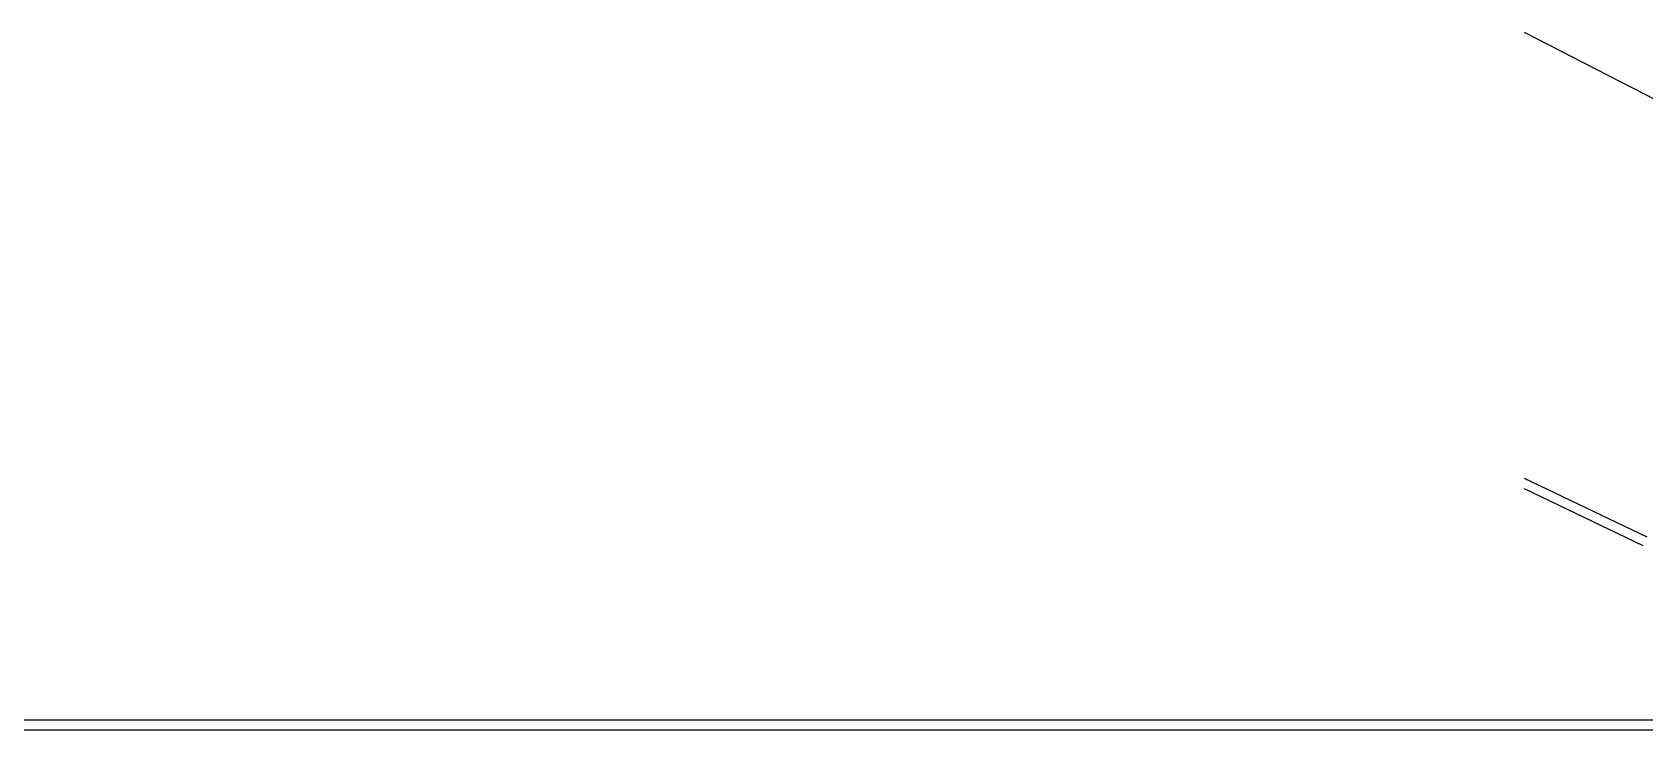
# Model space of a CAD drawing. Header units: inches. Extents: x -15552 to 42302, y -14825 to 18289.
# Drawn here: x -10721.6 to -10381.7, y 15363.8 to 15510.9 of the extents above; entities that cross this region are included whole.
import ezdxf

# ---------------------------------------------------------------- set-up
doc = ezdxf.new("R2010")
doc.units = ezdxf.units.IN
doc.header["$MEASUREMENT"] = 0
doc.layers.get('0').update_dxf_attribs({"linetype": 'CONTINUOUS'})

msp = doc.modelspace()

# ---------------------------------------------------------------- linework, layer by layer
at = {"color": 3, "ltscale": 25}
for p, q in [((-10407.139142, 15510.898927), (-10200.122197, 15404.478028)), ((-10407.139142, 15416.891816), (-10381.257279, 15404.478028)), ((-10407.139142, 15414.658692), (-10382.127984, 15402.662995))]:
    msp.add_line(p, q, dxfattribs=at)
msp.add_lwpolyline([(-13120.717175, 15363.820985), (-9165.717275, 15363.820985), (-9165.717275, 15365.820649), (-13120.717175, 15365.820649), (-13120.717175, 15363.820985)], dxfattribs=at)
msp.add_lwpolyline([(-13120.717175, 15363.820985), (-9165.717275, 15363.820985), (-9165.717275, 15365.820649), (-13120.717175, 15365.820649), (-13120.717175, 15363.820985)], dxfattribs=at)

doc.saveas('drawing.dxf')
